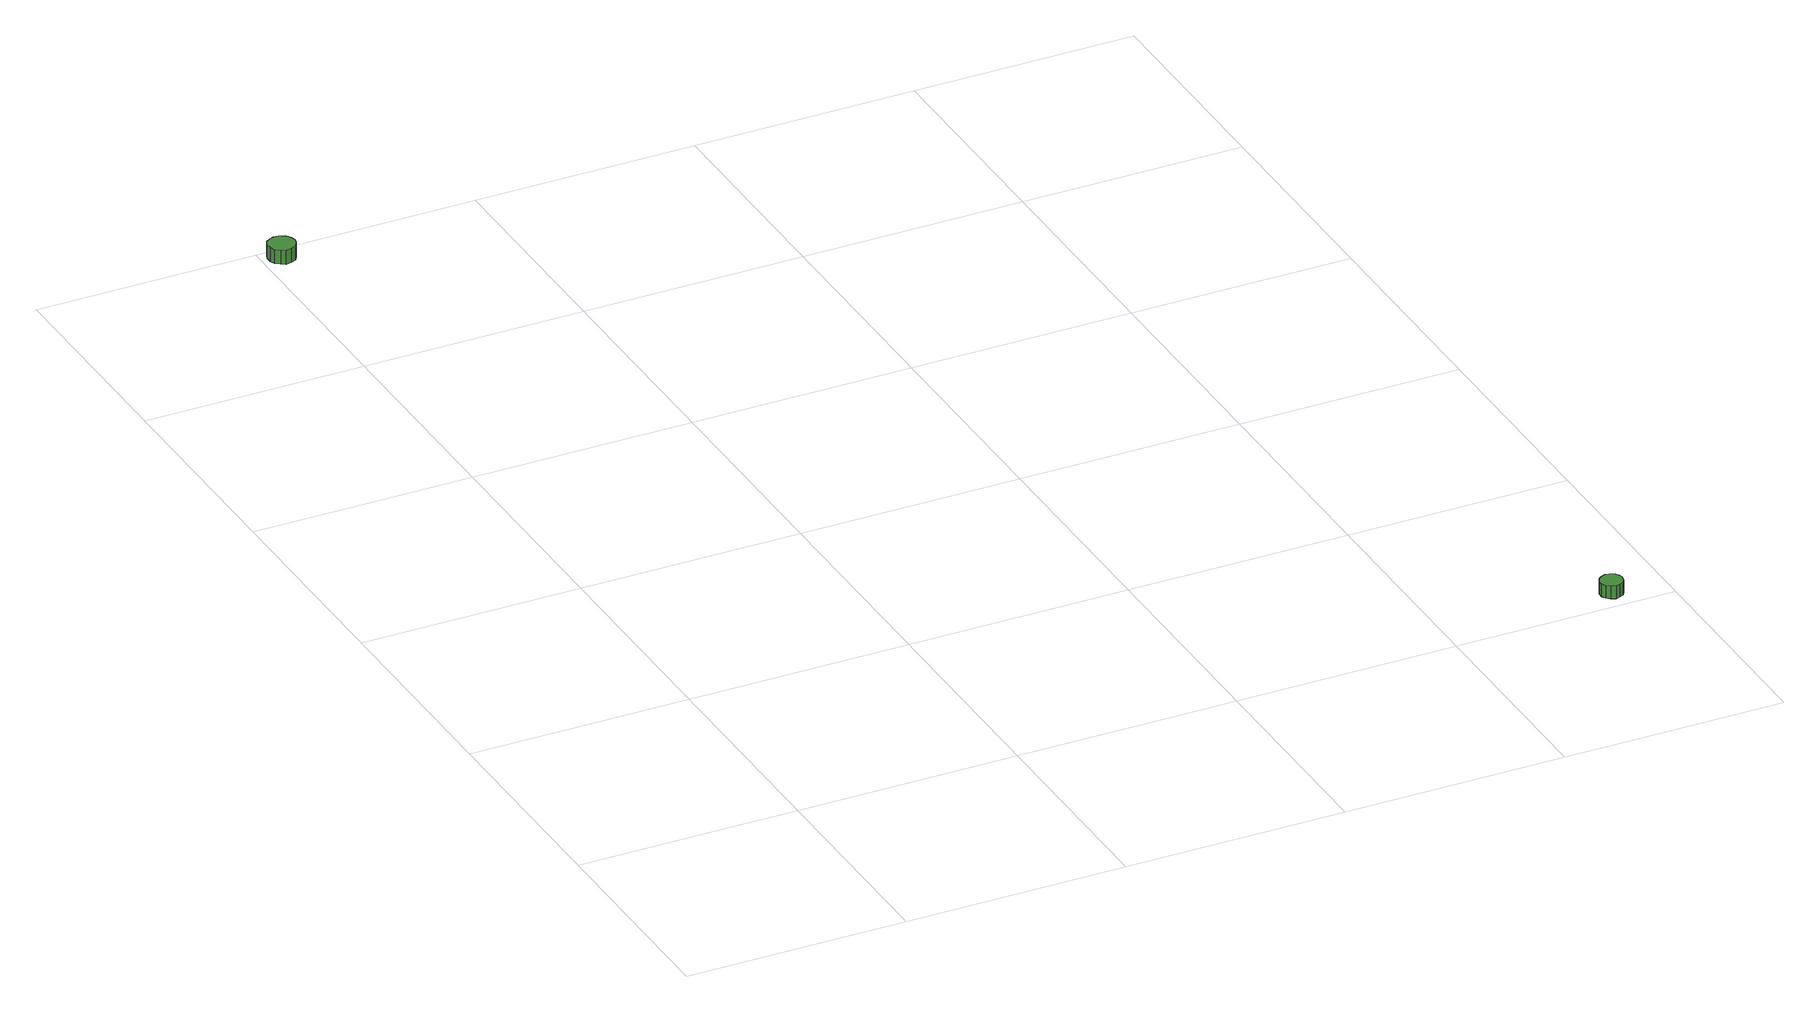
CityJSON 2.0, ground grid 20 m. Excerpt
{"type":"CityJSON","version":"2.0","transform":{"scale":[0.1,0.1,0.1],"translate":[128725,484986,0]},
"CityObjects":{
"tree1":{"type":"SolitaryVegetationObject","attributes":{"function":"something"},"geometry":[{"type":"MultiSurface","lod":"1","boundaries":[[[0,1,2,3,4,5,6,7,8,9,10,11,12,13,14]],[[15,16,17,18,19,20,21,22,23,24,25,26,27,28,29]],[[0,29,28,1]],[[1,28,27,2]],[[2,27,26,3]],[[3,26,25,4]],[[4,25,24,5]],[[5,24,23,6]],[[6,23,22,7]],[[7,22,21,8]],[[8,21,20,9]],[[9,20,19,10]],[[10,19,18,11]],[[11,18,17,12]],[[12,17,16,13]],[[13,16,15,14]],[[14,15,29,0]]]}]},
"tree2":{"type":"SolitaryVegetationObject","attributes":{"function":"something"},"geometry":[{"type":"MultiSurface","lod":"1","boundaries":[[[30,31,32,33,34,35,36,37,38,39,40,41,42,43,44]],[[45,46,47,48,49,50,51,52,53,54,55,56,57,58,59]],[[30,59,58,31]],[[31,58,57,32]],[[32,57,56,33]],[[33,56,55,34]],[[34,55,54,35]],[[35,54,53,36]],[[36,53,52,37]],[[37,52,51,38]],[[38,51,50,39]],[[39,50,49,40]],[[40,49,48,41]],[[41,48,47,42]],[[42,47,46,43]],[[43,46,45,44]],[[44,45,59,30]]]}]}
},
"vertices":[
[30,988,14],[29,993,14],[26,997,14],[21,1000,14],[16,1000,14],[12,999,14],[8,996,14],[6,991,14],[6,986,14],[8,981,14],[12,978,14],[16,976,14],[21,977,14],[26,979,14],[29,984,14],[29,984,1],[26,979,1],[21,977,1],[16,976,1],[12,978,1],[8,981,1],[6,986,1],[6,991,1],[8,996,1],[12,999,1],[16,1000,1],[21,1000,1],[26,997,1],[29,993,1],[30,988,1],
[760,17,16],[759,21,16],[757,24,16],[753,26,16],[749,27,16],[745,25,16],[742,23,16],[740,19,16],[740,14,16],[742,11,16],[745,8,16],[749,6,16],[753,7,16],[757,9,16],[759,12,16],[759,12,4],[757,9,4],[753,7,4],[749,6,4],[745,8,4],[742,11,4],[740,14,4],[740,19,4],[742,23,4],[745,25,4],[749,27,4],[753,26,4],[757,24,4],[759,21,4],[760,17,4]
]}
